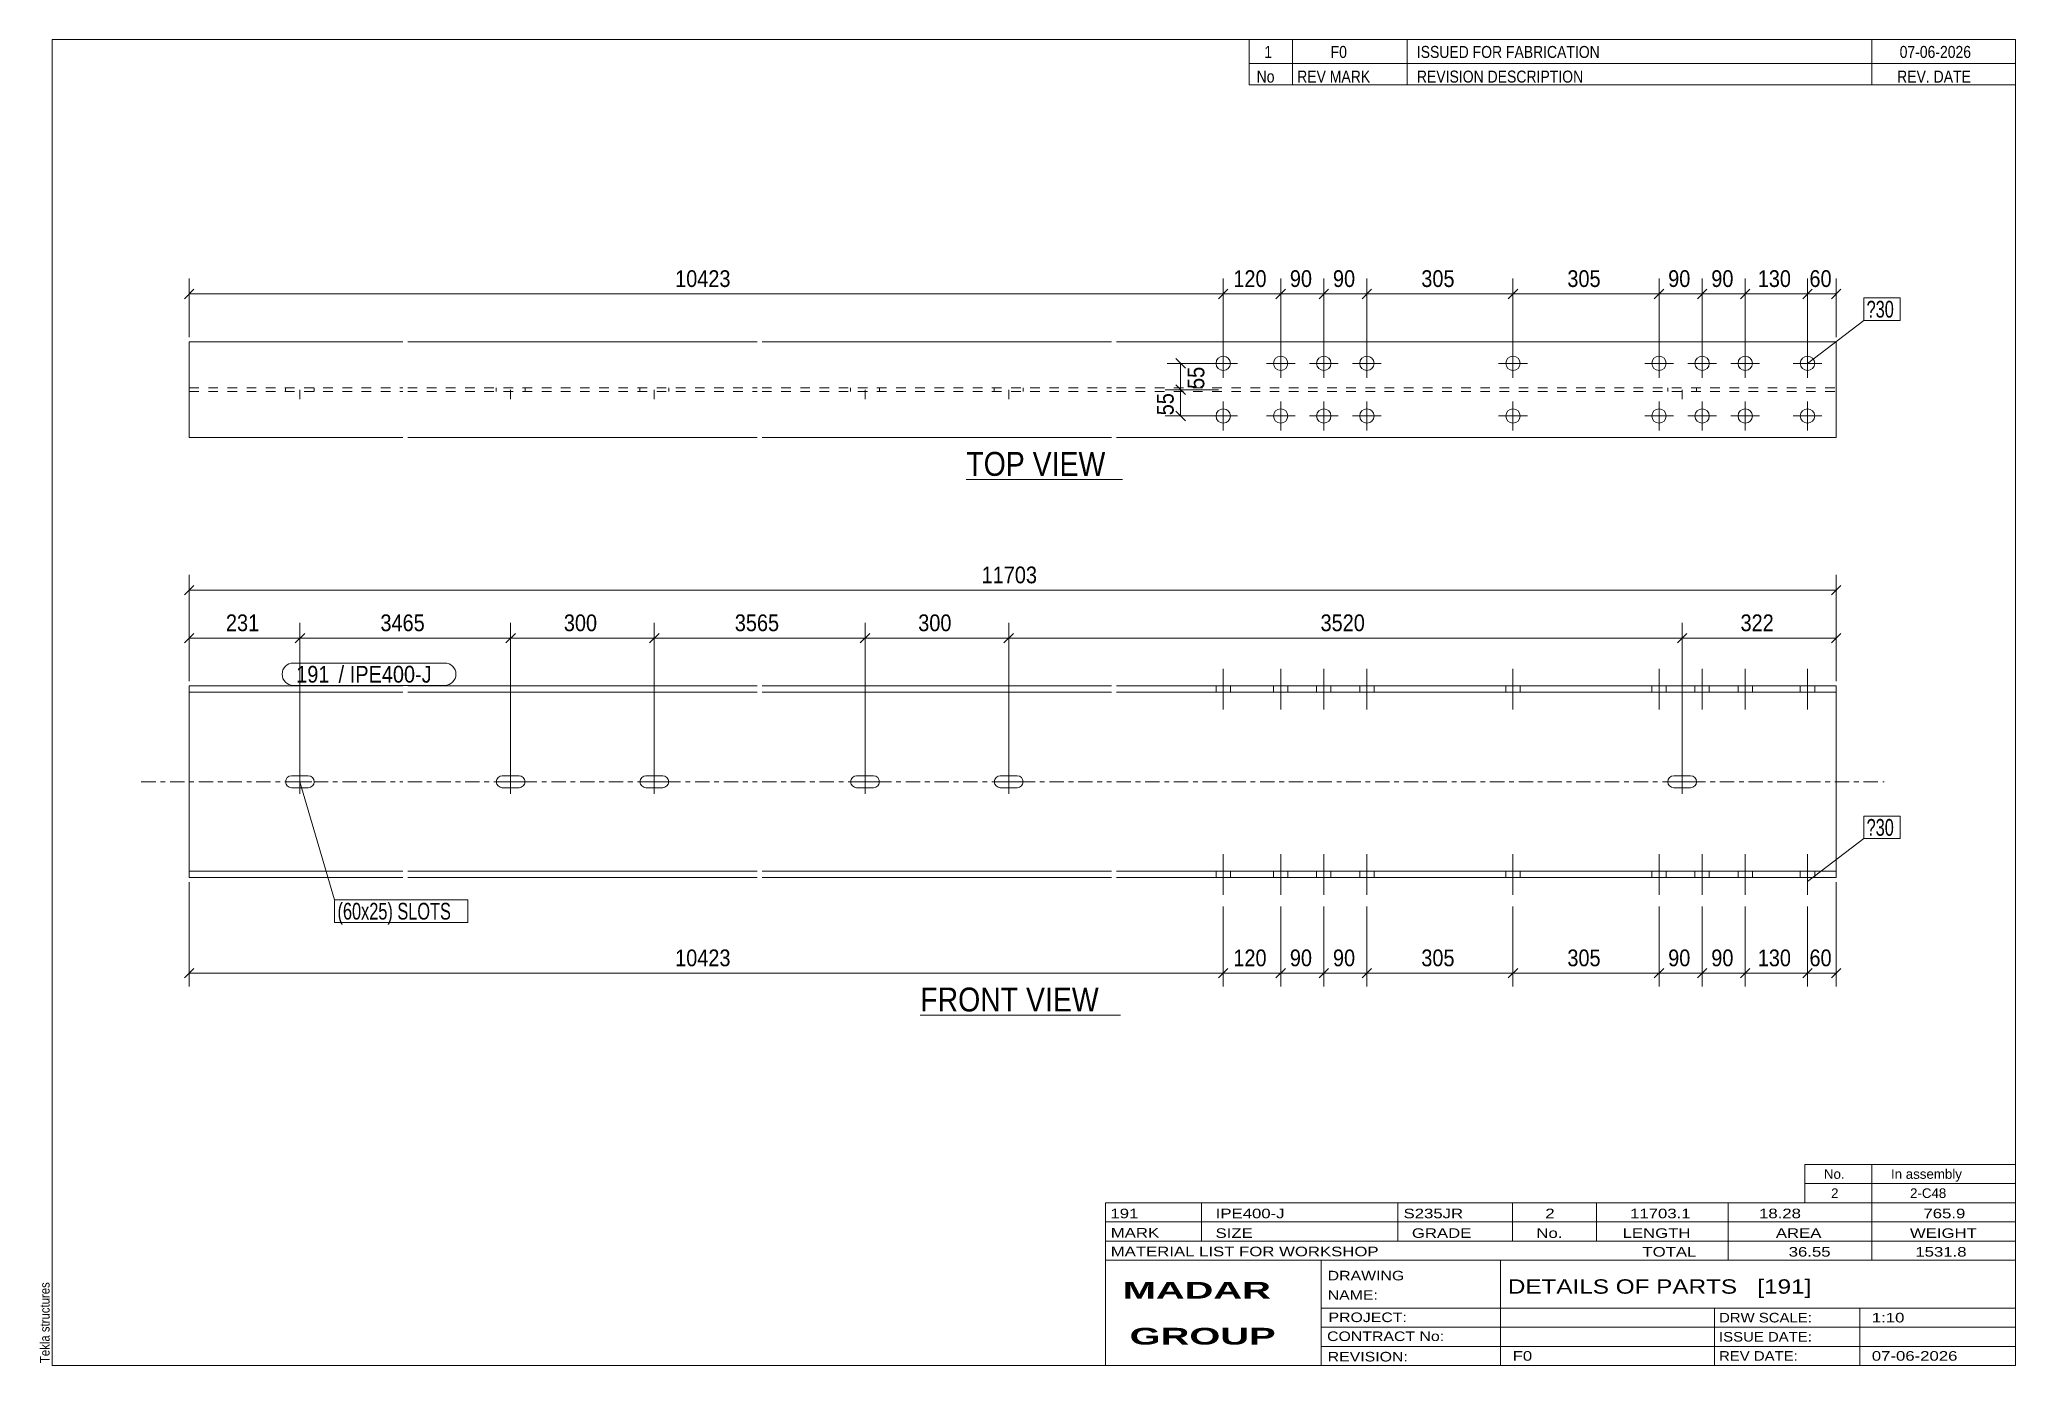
# Model space of a CAD drawing. Header units: millimetres. Extents: x 2 to 415, y 5 to 282.
import ezdxf

# ---------------------------------------------------------------- set-up
doc = ezdxf.new("R2010")
doc.units = ezdxf.units.MM
for name, pattern in [('XKITLINE00', [0]), ('XKITLINE02', [4, 2, -2]), ('XKITLINE03', [6, 3, -1, 1, -1])]:
    doc.linetypes.add(name, pattern=pattern)
for name, color, linetype, lineweight in [('Bolt', 3, 'Continuous', 0), ('BoltMark', 7, 'Continuous', 0), ('Dimensions', 7, 'Continuous', 0), ('DrawingSheet', 5, 'Continuous', 0), ('OtherObjectType', 7, 'Continuous', 0), ('Part', 2, 'Continuous', 0), ('PartMark', 7, 'Continuous', 0)]:
    doc.layers.add(name, color=color, linetype=linetype, lineweight=lineweight)
doc.styles.add('ARIAL', font='ARIAL.TTF')
doc.styles.add('ARIAL_BOLD', font='ARIALBD.TTF')
doc.styles.add('ARIAL_NARROW', font='ARIALN.TTF')

# ---------------------------------------------------------------- blocks, each defined once
blk = doc.blocks.new('*A1')
at = {"layer": 'Bolt', "color": 3, "linetype": 'XKITLINE00', "lineweight": 0}
for p, q in [((54.14, 127.83), (54.55, 128.1)), ((54.55, 128.1), (55.02, 128.2)), ((55.02, 128.2), (58.52, 128.2)), ((56.77, 129.45), (56.77, 124.45)), ((58.52, 128.2), (59, 128.1)), ((59, 128.1), (59.41, 127.83)), ((98.14, 127.83), (98.55, 128.1)), ((98.55, 128.1), (99.02, 128.2)), ((99.02, 128.2), (102.52, 128.2)), ((100.77, 129.45), (100.77, 124.45)), ((102.52, 128.2), (103, 128.1)), ((103, 128.1), (103.41, 127.83)), ((128.14, 127.83), (128.55, 128.1)), ((128.55, 128.1), (129.02, 128.2)), ((129.02, 128.2), (132.52, 128.2)), ((130.77, 129.45), (130.77, 124.45)), ((132.52, 128.2), (133, 128.1)), ((133, 128.1), (133.41, 127.83)), ((172.14, 127.83), (172.55, 128.1)), ((172.55, 128.1), (173.02, 128.2)), ((173.02, 128.2), (176.52, 128.2)), ((174.77, 129.45), (174.77, 124.45)), ((176.52, 128.2), (177, 128.1)), ((177, 128.1), (177.41, 127.83)), ((202.14, 127.83), (202.55, 128.1)), ((202.55, 128.1), (203.02, 128.2)), ((203.02, 128.2), (206.52, 128.2)), ((204.77, 129.45), (204.77, 124.45)), ((206.52, 128.2), (207, 128.1)), ((207, 128.1), (207.41, 127.83)), ((342.76, 127.83), (343.16, 128.1)), ((343.16, 128.1), (343.64, 128.2)), ((343.64, 128.2), (347.14, 128.2)), ((345.39, 129.45), (345.39, 124.45)), ((347.14, 128.2), (347.62, 128.1)), ((347.62, 128.1), (348.03, 127.83)), ((53.77, 126.95), (53.87, 127.43)), ((53.87, 126.47), (53.77, 126.95)), ((53.77, 126.95), (53.77, 126.95)), ((53.87, 127.43), (54.14, 127.83)), ((54.14, 126.07), (53.87, 126.47)), ((54.55, 125.8), (54.14, 126.07)), ((59.27, 126.95), (54.27, 126.95)), ((55.02, 125.7), (54.55, 125.8)), ((58.52, 125.7), (55.02, 125.7)), ((59, 125.8), (58.52, 125.7)), ((59.41, 126.07), (59, 125.8)), ((59.41, 127.83), (59.68, 127.43)), ((59.68, 126.47), (59.41, 126.07)), ((59.68, 127.43), (59.77, 126.95)), ((59.77, 126.95), (59.68, 126.47)), ((59.77, 126.95), (59.77, 126.95)), ((97.77, 126.95), (97.87, 127.43)), ((97.87, 126.47), (97.77, 126.95)), ((97.77, 126.95), (97.77, 126.95)), ((97.87, 127.43), (98.14, 127.83)), ((98.14, 126.07), (97.87, 126.47)), ((98.55, 125.8), (98.14, 126.07)), ((103.27, 126.95), (98.27, 126.95)), ((99.02, 125.7), (98.55, 125.8)), ((102.52, 125.7), (99.02, 125.7)), ((103, 125.8), (102.52, 125.7)), ((103.41, 126.07), (103, 125.8)), ((103.41, 127.83), (103.68, 127.43)), ((103.68, 126.47), (103.41, 126.07)), ((103.68, 127.43), (103.77, 126.95)), ((103.77, 126.95), (103.68, 126.47)), ((103.77, 126.95), (103.77, 126.95)), ((127.77, 126.95), (127.87, 127.43)), ((127.87, 126.47), (127.77, 126.95)), ((127.77, 126.95), (127.77, 126.95)), ((127.87, 127.43), (128.14, 127.83)), ((128.14, 126.07), (127.87, 126.47)), ((128.55, 125.8), (128.14, 126.07)), ((133.27, 126.95), (128.27, 126.95)), ((129.02, 125.7), (128.55, 125.8)), ((132.52, 125.7), (129.02, 125.7)), ((133, 125.8), (132.52, 125.7)), ((133.41, 126.07), (133, 125.8)), ((133.41, 127.83), (133.68, 127.43)), ((133.68, 126.47), (133.41, 126.07)), ((133.68, 127.43), (133.77, 126.95)), ((133.77, 126.95), (133.68, 126.47)), ((133.77, 126.95), (133.77, 126.95)), ((171.77, 126.95), (171.87, 127.43)), ((171.87, 126.47), (171.77, 126.95)), ((171.77, 126.95), (171.77, 126.95)), ((171.87, 127.43), (172.14, 127.83)), ((172.14, 126.07), (171.87, 126.47)), ((172.55, 125.8), (172.14, 126.07)), ((177.27, 126.95), (172.27, 126.95)), ((173.02, 125.7), (172.55, 125.8)), ((176.52, 125.7), (173.02, 125.7)), ((177, 125.8), (176.52, 125.7)), ((177.41, 126.07), (177, 125.8)), ((177.41, 127.83), (177.68, 127.43)), ((177.68, 126.47), (177.41, 126.07)), ((177.68, 127.43), (177.77, 126.95)), ((177.77, 126.95), (177.68, 126.47)), ((177.77, 126.95), (177.77, 126.95)), ((201.77, 126.95), (201.87, 127.43)), ((201.87, 126.47), (201.77, 126.95)), ((201.77, 126.95), (201.77, 126.95)), ((201.87, 127.43), (202.14, 127.83)), ((202.14, 126.07), (201.87, 126.47)), ((202.55, 125.8), (202.14, 126.07)), ((207.27, 126.95), (202.27, 126.95)), ((203.02, 125.7), (202.55, 125.8)), ((206.52, 125.7), (203.02, 125.7)), ((207, 125.8), (206.52, 125.7)), ((207.41, 126.07), (207, 125.8)), ((207.41, 127.83), (207.68, 127.43)), ((207.68, 126.47), (207.41, 126.07)), ((207.68, 127.43), (207.77, 126.95)), ((207.77, 126.95), (207.68, 126.47)), ((207.77, 126.95), (207.77, 126.95)), ((342.39, 126.95), (342.49, 127.43)), ((342.49, 126.47), (342.39, 126.95)), ((342.39, 126.95), (342.39, 126.95)), ((342.49, 127.43), (342.76, 127.83)), ((342.76, 126.07), (342.49, 126.47)), ((343.16, 125.8), (342.76, 126.07)), ((347.89, 126.95), (342.89, 126.95)), ((343.64, 125.7), (343.16, 125.8)), ((347.14, 125.7), (343.64, 125.7)), ((347.62, 125.8), (347.14, 125.7)), ((348.03, 126.07), (347.62, 125.8)), ((348.03, 127.83), (348.3, 127.43)), ((348.3, 126.47), (348.03, 126.07)), ((348.3, 127.43), (348.39, 126.95)), ((348.39, 126.95), (348.3, 126.47)), ((348.39, 126.95), (348.39, 126.95))]:
    blk.add_line(p, q, dxfattribs=at)
blk = doc.blocks.new('*A2')
at = {"layer": 'Bolt', "color": 3, "linetype": 'XKITLINE00', "lineweight": 0}
for p, q in [((249.57, 111.85), (249.57, 103.35)), ((249.57, 111.85), (249.57, 103.35)), ((261.57, 111.85), (261.57, 103.35)), ((261.57, 111.85), (261.57, 103.35)), ((270.57, 111.85), (270.57, 103.35)), ((270.57, 111.85), (270.57, 103.35)), ((279.57, 111.85), (279.57, 103.35)), ((279.57, 111.85), (279.57, 103.35)), ((310.07, 111.85), (310.07, 103.35)), ((310.07, 111.85), (310.07, 103.35)), ((340.57, 111.85), (340.57, 103.35)), ((340.57, 111.85), (340.57, 103.35)), ((349.57, 111.85), (349.57, 103.35)), ((349.57, 111.85), (349.57, 103.35)), ((358.57, 111.85), (358.57, 103.35)), ((358.57, 111.85), (358.57, 103.35)), ((371.57, 111.85), (371.57, 103.35)), ((371.57, 111.85), (371.57, 103.35)), ((248.07, 108.25), (248.07, 106.95)), ((248.07, 108.25), (248.07, 106.95)), ((251.07, 108.25), (251.07, 106.95)), ((251.07, 108.25), (251.07, 106.95)), ((260.07, 108.25), (260.07, 106.95)), ((260.07, 108.25), (260.07, 106.95)), ((263.07, 108.25), (263.07, 106.95)), ((263.07, 108.25), (263.07, 106.95)), ((269.07, 108.25), (269.07, 106.95)), ((269.07, 108.25), (269.07, 106.95)), ((272.07, 108.25), (272.07, 106.95)), ((272.07, 108.25), (272.07, 106.95)), ((278.07, 108.25), (278.07, 106.95)), ((278.07, 108.25), (278.07, 106.95)), ((281.07, 108.25), (281.07, 106.95)), ((281.07, 108.25), (281.07, 106.95)), ((308.57, 108.25), (308.57, 106.95)), ((308.57, 108.25), (308.57, 106.95)), ((311.57, 108.25), (311.57, 106.95)), ((311.57, 108.25), (311.57, 106.95)), ((339.07, 108.25), (339.07, 106.95)), ((339.07, 108.25), (339.07, 106.95)), ((342.07, 108.25), (342.07, 106.95)), ((342.07, 108.25), (342.07, 106.95)), ((348.07, 108.25), (348.07, 106.95)), ((348.07, 108.25), (348.07, 106.95)), ((351.07, 108.25), (351.07, 106.95)), ((351.07, 108.25), (351.07, 106.95)), ((357.07, 108.25), (357.07, 106.95)), ((357.07, 108.25), (357.07, 106.95)), ((360.07, 108.25), (360.07, 106.95)), ((360.07, 108.25), (360.07, 106.95)), ((370.07, 108.25), (370.07, 106.95)), ((370.07, 108.25), (370.07, 106.95)), ((373.07, 108.25), (373.07, 106.95)), ((373.07, 108.25), (373.07, 106.95))]:
    blk.add_line(p, q, dxfattribs=at)
blk = doc.blocks.new('*A3')
at = {"layer": 'Bolt', "color": 3, "linetype": 'XKITLINE00', "lineweight": 0}
for p, q in [((249.57, 142.05), (249.57, 150.55)), ((249.57, 142.05), (249.57, 150.55)), ((261.57, 142.05), (261.57, 150.55)), ((261.57, 142.05), (261.57, 150.55)), ((270.57, 142.05), (270.57, 150.55)), ((270.57, 142.05), (270.57, 150.55)), ((279.57, 142.05), (279.57, 150.55)), ((279.57, 142.05), (279.57, 150.55)), ((310.07, 142.05), (310.07, 150.55)), ((310.07, 142.05), (310.07, 150.55)), ((340.57, 142.05), (340.57, 150.55)), ((340.57, 142.05), (340.57, 150.55)), ((349.57, 142.05), (349.57, 150.55)), ((349.57, 142.05), (349.57, 150.55)), ((358.57, 142.05), (358.57, 150.55)), ((358.57, 142.05), (358.57, 150.55)), ((371.57, 142.05), (371.57, 150.55)), ((371.57, 142.05), (371.57, 150.55)), ((248.07, 146.95), (248.07, 145.65)), ((248.07, 146.95), (248.07, 145.65)), ((251.07, 146.95), (251.07, 145.65)), ((251.07, 146.95), (251.07, 145.65)), ((260.07, 146.95), (260.07, 145.65)), ((260.07, 146.95), (260.07, 145.65)), ((263.07, 146.95), (263.07, 145.65)), ((263.07, 146.95), (263.07, 145.65)), ((269.07, 146.95), (269.07, 145.65)), ((269.07, 146.95), (269.07, 145.65)), ((272.07, 146.95), (272.07, 145.65)), ((272.07, 146.95), (272.07, 145.65)), ((278.07, 146.95), (278.07, 145.65)), ((278.07, 146.95), (278.07, 145.65)), ((281.07, 146.95), (281.07, 145.65)), ((281.07, 146.95), (281.07, 145.65)), ((308.57, 146.95), (308.57, 145.65)), ((308.57, 146.95), (308.57, 145.65)), ((311.57, 146.95), (311.57, 145.65)), ((311.57, 146.95), (311.57, 145.65)), ((339.07, 146.95), (339.07, 145.65)), ((339.07, 146.95), (339.07, 145.65)), ((342.07, 146.95), (342.07, 145.65)), ((342.07, 146.95), (342.07, 145.65)), ((348.07, 146.95), (348.07, 145.65)), ((348.07, 146.95), (348.07, 145.65)), ((351.07, 146.95), (351.07, 145.65)), ((351.07, 146.95), (351.07, 145.65)), ((357.07, 146.95), (357.07, 145.65)), ((357.07, 146.95), (357.07, 145.65)), ((360.07, 146.95), (360.07, 145.65)), ((360.07, 146.95), (360.07, 145.65)), ((370.07, 146.95), (370.07, 145.65)), ((370.07, 146.95), (370.07, 145.65)), ((373.07, 146.95), (373.07, 145.65)), ((373.07, 146.95), (373.07, 145.65))]:
    blk.add_line(p, q, dxfattribs=at)
blk = doc.blocks.new('*A4')
at = {"layer": 'Part', "color": 2, "linetype": 'XKITLINE00', "lineweight": 0}
for p, q in [((33.65, 106.95), (33.65, 146.95)), ((33.65, 146.95), (78.27, 146.95)), ((78.27, 145.65), (33.65, 145.65)), ((79.27, 146.95), (152.27, 146.95)), ((152.27, 145.65), (79.27, 145.65)), ((153.27, 146.95), (226.27, 146.95)), ((226.27, 145.65), (153.27, 145.65)), ((227.27, 146.95), (377.57, 146.95)), ((377.57, 145.65), (227.27, 145.65)), ((377.57, 146.95), (377.57, 106.95)), ((78.27, 108.25), (33.65, 108.25)), ((152.27, 108.25), (79.27, 108.25)), ((226.27, 108.25), (153.27, 108.25)), ((377.57, 108.25), (227.27, 108.25)), ((33.65, 106.95), (78.27, 106.95)), ((79.27, 106.95), (152.27, 106.95)), ((153.27, 106.95), (226.27, 106.95)), ((227.27, 106.95), (377.57, 106.95))]:
    blk.add_line(p, q, dxfattribs=at)
at = {"layer": 'Part', "color": 7, "linetype": 'XKITLINE03', "lineweight": 0}
for p, q in [((23.65, 126.95), (78.27, 126.95)), ((79.27, 126.95), (152.27, 126.95)), ((153.27, 126.95), (226.27, 126.95)), ((227.27, 126.95), (387.57, 126.95))]:
    blk.add_line(p, q, dxfattribs=at)
blk = doc.blocks.new('*A5')
at = {"layer": 'Bolt', "color": 3, "linetype": 'XKITLINE02', "lineweight": 0}
for p, q in [((56.77, 206.85), (56.77, 210.85)), ((100.77, 206.85), (100.77, 210.85)), ((130.77, 206.85), (130.77, 210.85)), ((174.77, 206.85), (174.77, 210.85)), ((204.77, 206.85), (204.77, 210.85)), ((345.39, 206.85), (345.39, 210.85)), ((53.77, 209.25), (53.77, 208.45)), ((59.77, 209.25), (59.77, 208.45)), ((97.77, 209.25), (97.77, 208.45)), ((103.77, 209.25), (103.77, 208.45)), ((127.77, 209.25), (127.77, 208.45)), ((133.77, 209.25), (133.77, 208.45)), ((171.77, 209.25), (171.77, 208.45)), ((177.77, 209.25), (177.77, 208.45)), ((201.77, 209.25), (201.77, 208.45)), ((207.77, 209.25), (207.77, 208.45)), ((342.39, 209.25), (342.39, 208.45)), ((348.39, 209.25), (348.39, 208.45))]:
    blk.add_line(p, q, dxfattribs=at)
blk = doc.blocks.new('*A6')
at = {"layer": 'Bolt', "color": 3, "linetype": 'XKITLINE00', "lineweight": 0}
for p, q in [((249.57, 217.35), (249.57, 215.35)), ((261.57, 217.35), (261.57, 215.35)), ((270.57, 217.35), (270.57, 215.35)), ((279.57, 217.35), (279.57, 215.35)), ((310.07, 217.35), (310.07, 215.35)), ((340.57, 217.35), (340.57, 215.35)), ((349.57, 217.35), (349.57, 215.35)), ((358.57, 217.35), (358.57, 215.35)), ((371.57, 217.35), (371.57, 215.35)), ((246.57, 214.35), (248.57, 214.35)), ((249.57, 211.35), (249.57, 213.35)), ((252.57, 214.35), (250.58, 214.35)), ((258.57, 214.35), (260.57, 214.35)), ((261.57, 211.35), (261.57, 213.35)), ((264.57, 214.35), (262.58, 214.35)), ((267.57, 214.35), (269.57, 214.35)), ((270.57, 211.35), (270.57, 213.35)), ((273.57, 214.35), (271.58, 214.35)), ((276.57, 214.35), (278.57, 214.35)), ((279.57, 211.35), (279.57, 213.35)), ((282.57, 214.35), (280.58, 214.35)), ((307.07, 214.35), (309.07, 214.35)), ((310.07, 211.35), (310.07, 213.35)), ((313.07, 214.35), (311.08, 214.35)), ((337.57, 214.35), (339.57, 214.35)), ((340.57, 211.35), (340.57, 213.35)), ((343.57, 214.35), (341.58, 214.35)), ((346.57, 214.35), (348.57, 214.35)), ((349.57, 211.35), (349.57, 213.35)), ((352.57, 214.35), (350.58, 214.35)), ((355.57, 214.35), (357.57, 214.35)), ((358.57, 211.35), (358.57, 213.35)), ((361.57, 214.35), (359.58, 214.35)), ((368.57, 214.35), (370.57, 214.35)), ((371.57, 211.35), (371.57, 213.35)), ((374.57, 214.35), (372.58, 214.35)), ((249.57, 206.35), (249.57, 204.35)), ((261.57, 206.35), (261.57, 204.35)), ((270.57, 206.35), (270.57, 204.35)), ((279.57, 206.35), (279.57, 204.35)), ((310.07, 206.35), (310.07, 204.35)), ((340.57, 206.35), (340.57, 204.35)), ((349.57, 206.35), (349.57, 204.35)), ((358.57, 206.35), (358.57, 204.35)), ((371.57, 206.35), (371.57, 204.35)), ((246.57, 203.35), (248.57, 203.35)), ((249.57, 200.35), (249.57, 202.35)), ((252.57, 203.35), (250.58, 203.35)), ((258.57, 203.35), (260.57, 203.35)), ((261.57, 200.35), (261.57, 202.35)), ((264.57, 203.35), (262.58, 203.35)), ((267.57, 203.35), (269.57, 203.35)), ((270.57, 200.35), (270.57, 202.35)), ((273.57, 203.35), (271.58, 203.35)), ((276.57, 203.35), (278.57, 203.35)), ((279.57, 200.35), (279.57, 202.35)), ((282.57, 203.35), (280.58, 203.35)), ((307.07, 203.35), (309.07, 203.35)), ((310.07, 200.35), (310.07, 202.35)), ((313.07, 203.35), (311.08, 203.35)), ((337.57, 203.35), (339.57, 203.35)), ((340.57, 200.35), (340.57, 202.35)), ((343.57, 203.35), (341.58, 203.35)), ((346.57, 203.35), (348.57, 203.35)), ((349.57, 200.35), (349.57, 202.35)), ((352.57, 203.35), (350.58, 203.35)), ((355.57, 203.35), (357.57, 203.35)), ((358.57, 200.35), (358.57, 202.35)), ((361.57, 203.35), (359.58, 203.35)), ((368.57, 203.35), (370.57, 203.35)), ((371.57, 200.35), (371.57, 202.35)), ((374.57, 203.35), (372.58, 203.35))]:
    blk.add_line(p, q, dxfattribs=at)
blk = doc.blocks.new('*A7')
at = {"layer": 'Bolt', "color": 3, "linetype": 'XKITLINE00', "lineweight": 0}
for p, q in [((249.57, 217.35), (249.57, 211.35)), ((261.57, 217.35), (261.57, 211.35)), ((270.57, 217.35), (270.57, 211.35)), ((279.57, 217.35), (279.57, 211.35)), ((310.07, 217.35), (310.07, 211.35)), ((340.57, 217.35), (340.57, 211.35)), ((349.57, 217.35), (349.57, 211.35)), ((358.57, 217.35), (358.57, 211.35)), ((371.57, 217.35), (371.57, 211.35)), ((246.57, 214.35), (252.57, 214.35)), ((258.57, 214.35), (264.57, 214.35)), ((267.57, 214.35), (273.57, 214.35)), ((276.57, 214.35), (282.57, 214.35)), ((307.07, 214.35), (313.07, 214.35)), ((337.57, 214.35), (343.57, 214.35)), ((346.57, 214.35), (352.57, 214.35)), ((355.57, 214.35), (361.57, 214.35)), ((368.57, 214.35), (374.57, 214.35)), ((249.57, 206.35), (249.57, 200.35)), ((261.57, 206.35), (261.57, 200.35)), ((270.57, 206.35), (270.57, 200.35)), ((279.57, 206.35), (279.57, 200.35)), ((310.07, 206.35), (310.07, 200.35)), ((340.57, 206.35), (340.57, 200.35)), ((349.57, 206.35), (349.57, 200.35)), ((358.57, 206.35), (358.57, 200.35)), ((371.57, 206.35), (371.57, 200.35)), ((246.57, 203.35), (252.57, 203.35)), ((258.57, 203.35), (264.57, 203.35)), ((267.57, 203.35), (273.57, 203.35)), ((276.57, 203.35), (282.57, 203.35)), ((307.07, 203.35), (313.07, 203.35)), ((337.57, 203.35), (343.57, 203.35)), ((346.57, 203.35), (352.57, 203.35)), ((355.57, 203.35), (361.57, 203.35)), ((368.57, 203.35), (374.57, 203.35))]:
    blk.add_line(p, q, dxfattribs=at)
for centre in [(249.57, 214.35), (261.57, 214.35), (270.57, 214.35), (279.57, 214.35), (310.07, 214.35), (340.57, 214.35), (349.57, 214.35), (358.57, 214.35), (371.57, 214.35), (249.57, 203.35), (261.57, 203.35), (270.57, 203.35), (279.57, 203.35), (310.07, 203.35), (340.57, 203.35), (349.57, 203.35), (358.57, 203.35), (371.57, 203.35)]:
    blk.add_circle(centre, 1.5, dxfattribs=at)
blk = doc.blocks.new('*A8')
at = {"layer": 'Part', "color": 2, "linetype": 'XKITLINE00', "lineweight": 0}
for p, q in [((33.65, 218.85), (33.65, 198.85)), ((33.65, 218.85), (78.27, 218.85)), ((79.27, 218.85), (152.27, 218.85)), ((153.27, 218.85), (226.27, 218.85)), ((227.27, 218.85), (377.57, 218.85)), ((377.57, 198.85), (377.57, 218.85)), ((33.65, 198.85), (78.27, 198.85)), ((79.27, 198.85), (152.27, 198.85)), ((153.27, 198.85), (226.27, 198.85)), ((227.27, 198.85), (377.57, 198.85))]:
    blk.add_line(p, q, dxfattribs=at)
at = {"layer": 'Part', "color": 7, "linetype": 'XKITLINE02', "lineweight": 0}
for p, q in [((33.65, 209.25), (78.27, 209.25)), ((33.65, 208.45), (78.27, 208.45)), ((79.27, 209.25), (152.27, 209.25)), ((79.27, 208.45), (152.27, 208.45)), ((153.27, 209.25), (226.27, 209.25)), ((153.27, 208.45), (226.27, 208.45)), ((227.27, 209.25), (377.57, 209.25)), ((227.27, 208.45), (377.57, 208.45))]:
    blk.add_line(p, q, dxfattribs=at)
blk = doc.blocks.new('*A9')
at = {"layer": 'DrawingSheet', "color": 5, "linetype": 'XKITLINE00', "lineweight": 0}
for p, q in [((415, 282), (5, 282)), ((5, 282), (5, 5)), ((415, 5), (415, 282)), ((5, 5), (415, 5))]:
    blk.add_line(p, q, dxfattribs=at)
at = {"layer": 'DrawingSheet', "color": 5, "style": 'ARIAL', "width": 0.85}
blk.add_text('Tekla structures', height=2, rotation=90, dxfattribs=at).set_placement((4.5, 5.5))
blk = doc.blocks.new('*A10')
at = {"layer": 'OtherObjectType', "color": 7, "linetype": 'XKITLINE00', "lineweight": 0}
for p, q in [((371, 47), (415, 47)), ((371, 43), (371, 47)), ((385, 43), (385, 47)), ((415, 43), (415, 47)), ((371, 43), (415, 43)), ((371, 39), (371, 43)), ((385, 39), (385, 43)), ((415, 39), (415, 43)), ((371, 39), (415, 39))]:
    blk.add_line(p, q, dxfattribs=at)
at = {"layer": 'OtherObjectType', "color": 7, "style": 'ARIAL_NARROW', "width": 1.211571}
for s, p in [('No.', (375, 44)), ('In assembly', (389, 44)), ('2', (376.5, 40)), ('2-C48', (392.99, 40))]:
    blk.add_text(s, height=2, dxfattribs=at).set_placement(p)
blk = doc.blocks.new('*A11')
at = {"layer": 'OtherObjectType', "color": 7, "linetype": 'XKITLINE00', "lineweight": 0}
for p, q in [((255, 282), (415, 282)), ((415, 282), (255, 282)), ((255, 282), (255, 277)), ((264, 282), (264, 277)), ((288, 282), (288, 277)), ((385, 282), (385, 277)), ((415, 282), (415, 277)), ((255, 277), (415, 277)), ((255, 277), (255, 272.5)), ((255, 277), (415, 277)), ((264, 277), (264, 272.5)), ((288, 277), (288, 272.5)), ((385, 277), (385, 272.5)), ((415, 277), (415, 272.5)), ((415, 272.5), (255, 272.5))]:
    blk.add_line(p, q, dxfattribs=at)
at = {"layer": 'OtherObjectType', "color": 7, "style": 'ARIAL_NARROW'}
for s, width, p in [('1', 1.017001, (258.16, 278.15)), ('F0', 1.017001, (272, 278.15)), ('ISSUED FOR FABRICATION', 1.017001, (290, 278.15)), ('07-06-2026', 1.017001, (390.82, 278.15)), ('No', 1.02, (256.54, 273)), ('REV MARK', 1.02, (265, 273)), ('REVISION DESCRIPTION', 1.02, (290, 273)), ('REV. DATE', 1.02, (390.28, 273))]:
    blk.add_text(s, height=2.5, dxfattribs=dict(at, width=width)).set_placement(p)
blk = doc.blocks.new('*A12')
at = {"layer": 'OtherObjectType', "color": 7, "linetype": 'XKITLINE00', "lineweight": 0}
for p, q in [((225, 39), (415, 39)), ((225, 39), (225, 35)), ((225, 39), (415, 39)), ((245, 35), (245, 39)), ((286, 35), (286, 39)), ((310, 35), (310, 39)), ((327.5, 35), (327.5, 39)), ((355, 35), (355, 39)), ((385, 35), (385, 39)), ((415, 35), (415, 39)), ((225, 35), (415, 35)), ((225, 35), (225, 5)), ((225, 35), (415, 35)), ((245, 31), (245, 35)), ((286, 31), (286, 35)), ((310, 31), (310, 35)), ((327.5, 31), (327.5, 35)), ((355, 31), (355, 35)), ((385, 31), (385, 35)), ((415, 31), (415, 35)), ((225, 31), (415, 31)), ((355, 27), (355, 31)), ((385, 27), (385, 31)), ((415, 27), (415, 31)), ((225, 27), (415, 27)), ((270, 21), (270, 27)), ((307.5, 17), (307.5, 27)), ((415, 21), (415, 27)), ((270, 21), (270, 5)), ((415, 17), (415, 21)), ((270, 17), (415, 17)), ((307.5, 5), (307.5, 17)), ((352.16, 13), (352.16, 17)), ((382.5, 5), (382.5, 17)), ((415, 13), (415, 17)), ((270, 13), (415, 13)), ((352.16, 5), (352.16, 13)), ((415, 9), (415, 13)), ((270, 9), (415, 9)), ((415, 5), (415, 9)), ((225, 5), (415, 5)), ((262.5, 5), (415, 5))]:
    blk.add_line(p, q, dxfattribs=at)
at = {"layer": 'OtherObjectType', "color": 7, "style": 'ARIAL_NARROW'}
for s, height, width, p in [('191', 2, 1.525501, (226.01, 35.76)), ('IPE400-J', 2, 1.525501, (248, 35.76)), ('S235JR', 2, 1.525501, (287.22, 35.76)), ('2', 2, 1.525501, (316.82, 35.76)), ('11703.1', 2, 1.525501, (334.52, 35.76)), ('18.28', 2, 1.525501, (361.45, 35.76)), ('765.9', 2, 1.525501, (395.78, 35.76)), ('MARK', 2, 1.525501, (226.08, 31.73)), ('SIZE', 2, 1.525501, (247.96, 31.66)), ('GRADE', 2, 1.525501, (288.96, 31.66)), ('No.', 2, 1.525501, (314.96, 31.66)), ('LENGTH', 2, 1.525501, (332.96, 31.66)), ('AREA', 2, 1.525501, (364.96, 31.66)), ('WEIGHT', 2, 1.525501, (392.96, 31.66)), ('MATERIAL LIST FOR WORKSHOP', 2, 1.525501, (226.08, 27.82)), ('TOTAL', 2, 1.525501, (337.1, 27.75)), ('36.55', 2, 1.525501, (367.64, 27.75)), ('1531.8', 2, 1.525501, (394.09, 27.75)), ('DRAWING', 2, 1.445, (271.38, 22.78)), ('NAME:', 2, 1.445, (271.38, 18.72)), ('DETAILS OF PARTS   [191]', 3, 1.474651, (309, 20)), ('PROJECT:', 2, 1.445, (271.55, 14.07)), ('DRW SCALE:', 2, 1.36, (353.1, 14)), ('1:10', 2, 1.525501, (385, 14)), ('CONTRACT No:', 2, 1.445, (271.25, 10.11)), ('ISSUE DATE:', 2, 1.36, (353.1, 10)), ('REVISION:', 2, 1.445, (271.38, 5.84)), ('F0', 2, 1.525501, (310, 6)), ('REV DATE:', 2, 1.36, (353.1, 6)), ('07-06-2026', 2, 1.525501, (385, 6))]:
    blk.add_text(s, height=height, dxfattribs=dict(at, width=width)).set_placement(p)
at = {"layer": 'OtherObjectType', "color": 1, "style": 'ARIAL_BOLD', "width": 1.7}
for s, p in [('MADAR ', (228.58, 18.97)), ('GROUP', (230.03, 9.37))]:
    blk.add_text(s, height=3.5, dxfattribs=at).set_placement(p)
blk = doc.blocks.new('*A13')
at = {"layer": 'Dimensions', "color": 7, "linetype": 'XKITLINE00', "lineweight": 0}
for p, q in [((33.65, 147.95), (33.65, 170.15)), ((377.57, 147.95), (377.57, 170.15)), ((34.64, 167.94), (32.66, 165.96)), ((33.65, 166.95), (377.57, 166.95)), ((378.56, 167.94), (376.58, 165.96))]:
    blk.add_line(p, q, dxfattribs=at)
at = {"layer": 'Dimensions', "color": 3}
for p in [(33.65, 166.95), (377.57, 166.95)]:
    blk.add_point(p, dxfattribs=at)
at = {"layer": 'Dimensions', "color": 3, "style": 'ARIAL', "width": 0.85}
blk.add_text('11703', height=3.5, dxfattribs=at).set_placement((199.12, 168.4))
blk = doc.blocks.new('*A14')
at = {"layer": 'Dimensions', "color": 7, "linetype": 'XKITLINE00', "lineweight": 0}
for p, q in [((34.64, 157.94), (32.66, 155.96)), ((33.65, 147.95), (33.65, 160.15)), ((33.65, 156.95), (56.77, 156.95)), ((57.76, 157.94), (55.78, 155.96)), ((56.77, 127.95), (56.77, 160.15))]:
    blk.add_line(p, q, dxfattribs=at)
at = {"layer": 'Dimensions', "color": 3}
for p in [(33.65, 156.95), (56.77, 156.95)]:
    blk.add_point(p, dxfattribs=at)
at = {"layer": 'Dimensions', "color": 3, "style": 'ARIAL', "width": 0.85}
blk.add_text('231', height=3.5, dxfattribs=at).set_placement((41.32, 158.4))
blk = doc.blocks.new('*A15')
at = {"layer": 'Dimensions', "color": 7, "linetype": 'XKITLINE00', "lineweight": 0}
for p, q in [((57.76, 157.94), (55.78, 155.96)), ((56.77, 127.95), (56.77, 160.15)), ((56.77, 156.95), (100.77, 156.95)), ((101.76, 157.94), (99.78, 155.96)), ((100.77, 127.95), (100.77, 160.15))]:
    blk.add_line(p, q, dxfattribs=at)
at = {"layer": 'Dimensions', "color": 3}
for p in [(56.77, 156.95), (100.77, 156.95)]:
    blk.add_point(p, dxfattribs=at)
at = {"layer": 'Dimensions', "color": 3, "style": 'ARIAL', "width": 0.85}
blk.add_text('3465', height=3.5, dxfattribs=at).set_placement((73.58, 158.4))
blk = doc.blocks.new('*A16')
at = {"layer": 'Dimensions', "color": 7, "linetype": 'XKITLINE00', "lineweight": 0}
for p, q in [((101.76, 157.94), (99.78, 155.96)), ((100.77, 127.95), (100.77, 160.15)), ((100.77, 156.95), (130.77, 156.95)), ((131.76, 157.94), (129.78, 155.96)), ((130.77, 127.95), (130.77, 160.15))]:
    blk.add_line(p, q, dxfattribs=at)
at = {"layer": 'Dimensions', "color": 3}
for p in [(100.77, 156.95), (130.77, 156.95)]:
    blk.add_point(p, dxfattribs=at)
at = {"layer": 'Dimensions', "color": 3, "style": 'ARIAL', "width": 0.85}
blk.add_text('300', height=3.5, dxfattribs=at).set_placement((111.88, 158.4))
blk = doc.blocks.new('*A17')
at = {"layer": 'Dimensions', "color": 7, "linetype": 'XKITLINE00', "lineweight": 0}
for p, q in [((131.76, 157.94), (129.78, 155.96)), ((130.77, 127.95), (130.77, 160.15)), ((130.77, 156.95), (174.77, 156.95)), ((175.76, 157.94), (173.78, 155.96)), ((174.77, 127.95), (174.77, 160.15))]:
    blk.add_line(p, q, dxfattribs=at)
at = {"layer": 'Dimensions', "color": 3}
for p in [(130.77, 156.95), (174.77, 156.95)]:
    blk.add_point(p, dxfattribs=at)
at = {"layer": 'Dimensions', "color": 3, "style": 'ARIAL', "width": 0.85}
blk.add_text('3565', height=3.5, dxfattribs=at).set_placement((147.58, 158.4))
blk = doc.blocks.new('*A18')
at = {"layer": 'Dimensions', "color": 7, "linetype": 'XKITLINE00', "lineweight": 0}
for p, q in [((175.76, 157.94), (173.78, 155.96)), ((174.77, 127.95), (174.77, 160.15)), ((174.77, 156.95), (204.77, 156.95)), ((205.76, 157.94), (203.78, 155.96)), ((204.77, 127.95), (204.77, 160.15))]:
    blk.add_line(p, q, dxfattribs=at)
at = {"layer": 'Dimensions', "color": 3}
for p in [(174.77, 156.95), (204.77, 156.95)]:
    blk.add_point(p, dxfattribs=at)
at = {"layer": 'Dimensions', "color": 3, "style": 'ARIAL', "width": 0.85}
blk.add_text('300', height=3.5, dxfattribs=at).set_placement((185.88, 158.4))
blk = doc.blocks.new('*A19')
at = {"layer": 'Dimensions', "color": 7, "linetype": 'XKITLINE00', "lineweight": 0}
for p, q in [((205.76, 157.94), (203.78, 155.96)), ((204.77, 127.95), (204.77, 160.15)), ((204.77, 156.95), (345.39, 156.95)), ((346.38, 157.94), (344.4, 155.96)), ((345.39, 127.95), (345.39, 160.15))]:
    blk.add_line(p, q, dxfattribs=at)
at = {"layer": 'Dimensions', "color": 3}
for p in [(204.77, 156.95), (345.39, 156.95)]:
    blk.add_point(p, dxfattribs=at)
at = {"layer": 'Dimensions', "color": 3, "style": 'ARIAL', "width": 0.85}
blk.add_text('3520', height=3.5, dxfattribs=at).set_placement((269.89, 158.4))
blk = doc.blocks.new('*A20')
at = {"layer": 'Dimensions', "color": 7, "linetype": 'XKITLINE00', "lineweight": 0}
for p, q in [((346.38, 157.94), (344.4, 155.96)), ((345.39, 127.95), (345.39, 160.15)), ((345.39, 156.95), (377.57, 156.95)), ((378.56, 157.94), (376.58, 155.96)), ((377.57, 147.95), (377.57, 160.15))]:
    blk.add_line(p, q, dxfattribs=at)
at = {"layer": 'Dimensions', "color": 3}
for p in [(345.39, 156.95), (377.57, 156.95)]:
    blk.add_point(p, dxfattribs=at)
at = {"layer": 'Dimensions', "color": 3, "style": 'ARIAL', "width": 0.85}
blk.add_text('322', height=3.5, dxfattribs=at).set_placement((357.59, 158.4))
blk = doc.blocks.new('*A21')
at = {"layer": 'Dimensions', "color": 7, "linetype": 'XKITLINE00', "lineweight": 0}
for p, q in [((33.65, 105.95), (33.65, 84.15)), ((249.57, 100.85), (249.57, 84.15)), ((34.64, 87.94), (32.66, 85.96)), ((33.65, 86.95), (249.57, 86.95)), ((250.56, 87.94), (248.58, 85.96))]:
    blk.add_line(p, q, dxfattribs=at)
at = {"layer": 'Dimensions', "color": 3}
for p in [(33.65, 86.95), (249.57, 86.95)]:
    blk.add_point(p, dxfattribs=at)
at = {"layer": 'Dimensions', "color": 3, "style": 'ARIAL', "width": 0.85}
blk.add_text('10423', height=3.5, dxfattribs=at).set_placement((135.12, 88.4))
blk = doc.blocks.new('*A22')
at = {"layer": 'Dimensions', "color": 7, "linetype": 'XKITLINE00', "lineweight": 0}
for p, q in [((249.57, 100.85), (249.57, 84.15)), ((261.57, 100.85), (261.57, 84.15)), ((250.56, 87.94), (248.58, 85.96)), ((249.57, 86.95), (261.57, 86.95)), ((262.56, 87.94), (260.58, 85.96))]:
    blk.add_line(p, q, dxfattribs=at)
at = {"layer": 'Dimensions', "color": 3}
for p in [(249.57, 86.95), (261.57, 86.95)]:
    blk.add_point(p, dxfattribs=at)
at = {"layer": 'Dimensions', "color": 3, "style": 'ARIAL', "width": 0.85}
blk.add_text('120', height=3.5, dxfattribs=at).set_placement((251.68, 88.4))
blk = doc.blocks.new('*A23')
at = {"layer": 'Dimensions', "color": 7, "linetype": 'XKITLINE00', "lineweight": 0}
for p, q in [((261.57, 100.85), (261.57, 84.15)), ((270.57, 100.85), (270.57, 84.15)), ((262.56, 87.94), (260.58, 85.96)), ((261.57, 86.95), (270.57, 86.95)), ((271.56, 87.94), (269.58, 85.96))]:
    blk.add_line(p, q, dxfattribs=at)
at = {"layer": 'Dimensions', "color": 3}
for p in [(261.57, 86.95), (270.57, 86.95)]:
    blk.add_point(p, dxfattribs=at)
at = {"layer": 'Dimensions', "color": 3, "style": 'ARIAL', "width": 0.85}
blk.add_text('90', height=3.5, dxfattribs=at).set_placement((263.48, 88.4))
blk = doc.blocks.new('*A24')
at = {"layer": 'Dimensions', "color": 7, "linetype": 'XKITLINE00', "lineweight": 0}
for p, q in [((270.57, 100.85), (270.57, 84.15)), ((279.57, 100.85), (279.57, 84.15)), ((271.56, 87.94), (269.58, 85.96)), ((270.57, 86.95), (279.57, 86.95)), ((280.56, 87.94), (278.58, 85.96))]:
    blk.add_line(p, q, dxfattribs=at)
at = {"layer": 'Dimensions', "color": 3}
for p in [(270.57, 86.95), (279.57, 86.95)]:
    blk.add_point(p, dxfattribs=at)
at = {"layer": 'Dimensions', "color": 3, "style": 'ARIAL', "width": 0.85}
blk.add_text('90', height=3.5, dxfattribs=at).set_placement((272.48, 88.4))
blk = doc.blocks.new('*A25')
at = {"layer": 'Dimensions', "color": 7, "linetype": 'XKITLINE00', "lineweight": 0}
for p, q in [((279.57, 100.85), (279.57, 84.15)), ((310.07, 100.85), (310.07, 84.15)), ((280.56, 87.94), (278.58, 85.96)), ((279.57, 86.95), (310.07, 86.95)), ((311.06, 87.94), (309.08, 85.96))]:
    blk.add_line(p, q, dxfattribs=at)
at = {"layer": 'Dimensions', "color": 3}
for p in [(279.57, 86.95), (310.07, 86.95)]:
    blk.add_point(p, dxfattribs=at)
at = {"layer": 'Dimensions', "color": 3, "style": 'ARIAL', "width": 0.85}
blk.add_text('305', height=3.5, dxfattribs=at).set_placement((290.93, 88.4))
blk = doc.blocks.new('*A26')
at = {"layer": 'Dimensions', "color": 7, "linetype": 'XKITLINE00', "lineweight": 0}
for p, q in [((310.07, 100.85), (310.07, 84.15)), ((340.57, 100.85), (340.57, 84.15)), ((311.06, 87.94), (309.08, 85.96)), ((310.07, 86.95), (340.57, 86.95)), ((341.56, 87.94), (339.58, 85.96))]:
    blk.add_line(p, q, dxfattribs=at)
at = {"layer": 'Dimensions', "color": 3}
for p in [(310.07, 86.95), (340.57, 86.95)]:
    blk.add_point(p, dxfattribs=at)
at = {"layer": 'Dimensions', "color": 3, "style": 'ARIAL', "width": 0.85}
blk.add_text('305', height=3.5, dxfattribs=at).set_placement((321.43, 88.4))
blk = doc.blocks.new('*A27')
at = {"layer": 'Dimensions', "color": 7, "linetype": 'XKITLINE00', "lineweight": 0}
for p, q in [((340.57, 100.85), (340.57, 84.15)), ((349.57, 100.85), (349.57, 84.15)), ((341.56, 87.94), (339.58, 85.96)), ((340.57, 86.95), (349.57, 86.95)), ((350.56, 87.94), (348.58, 85.96))]:
    blk.add_line(p, q, dxfattribs=at)
at = {"layer": 'Dimensions', "color": 3}
for p in [(340.57, 86.95), (349.57, 86.95)]:
    blk.add_point(p, dxfattribs=at)
at = {"layer": 'Dimensions', "color": 3, "style": 'ARIAL', "width": 0.85}
blk.add_text('90', height=3.5, dxfattribs=at).set_placement((342.48, 88.4))
blk = doc.blocks.new('*A28')
at = {"layer": 'Dimensions', "color": 7, "linetype": 'XKITLINE00', "lineweight": 0}
for p, q in [((349.57, 100.85), (349.57, 84.15)), ((358.57, 100.85), (358.57, 84.15)), ((350.56, 87.94), (348.58, 85.96)), ((349.57, 86.95), (358.57, 86.95)), ((359.56, 87.94), (357.58, 85.96))]:
    blk.add_line(p, q, dxfattribs=at)
at = {"layer": 'Dimensions', "color": 3}
for p in [(349.57, 86.95), (358.57, 86.95)]:
    blk.add_point(p, dxfattribs=at)
at = {"layer": 'Dimensions', "color": 3, "style": 'ARIAL', "width": 0.85}
blk.add_text('90', height=3.5, dxfattribs=at).set_placement((351.48, 88.4))
blk = doc.blocks.new('*A29')
at = {"layer": 'Dimensions', "color": 7, "linetype": 'XKITLINE00', "lineweight": 0}
for p, q in [((358.57, 100.85), (358.57, 84.15)), ((371.57, 100.85), (371.57, 84.15)), ((359.56, 87.94), (357.58, 85.96)), ((358.57, 86.95), (371.57, 86.95)), ((372.56, 87.94), (370.58, 85.96))]:
    blk.add_line(p, q, dxfattribs=at)
at = {"layer": 'Dimensions', "color": 3}
for p in [(358.57, 86.95), (371.57, 86.95)]:
    blk.add_point(p, dxfattribs=at)
at = {"layer": 'Dimensions', "color": 3, "style": 'ARIAL', "width": 0.85}
blk.add_text('130', height=3.5, dxfattribs=at).set_placement((361.18, 88.4))
blk = doc.blocks.new('*A30')
at = {"layer": 'Dimensions', "color": 7, "linetype": 'XKITLINE00', "lineweight": 0}
for p, q in [((377.57, 105.95), (377.57, 84.15)), ((371.57, 100.85), (371.57, 84.15)), ((372.56, 87.94), (370.58, 85.96)), ((371.57, 86.95), (377.57, 86.95)), ((378.56, 87.94), (376.58, 85.96))]:
    blk.add_line(p, q, dxfattribs=at)
at = {"layer": 'Dimensions', "color": 3}
for p in [(371.57, 86.95), (377.57, 86.95)]:
    blk.add_point(p, dxfattribs=at)
at = {"layer": 'Dimensions', "color": 3, "style": 'ARIAL', "width": 0.85}
blk.add_text('60', height=3.5, dxfattribs=at).set_placement((371.98, 88.4))
blk = doc.blocks.new('*A31')
at = {"layer": 'BoltMark', "color": 7, "linetype": 'XKITLINE00', "lineweight": 0}
for p, q in [((383.31, 119.76), (390.9, 119.76)), ((383.31, 115.06), (383.31, 119.76)), ((390.9, 115.06), (390.9, 119.76)), ((371.57, 106.1), (383.31, 115.06)), ((383.31, 115.06), (390.9, 115.06))]:
    blk.add_line(p, q, dxfattribs=at)
at = {"layer": 'BoltMark', "color": 3, "style": 'ARIAL_NARROW', "width": 0.85}
blk.add_text('?30', height=3.5, dxfattribs=at).set_placement((383.91, 115.66))
blk = doc.blocks.new('*A32')
at = {"layer": 'BoltMark', "color": 7, "linetype": 'XKITLINE00', "lineweight": 0}
for p, q in [((56.77, 126.95), (64.02, 102.25)), ((64.02, 102.25), (91.81, 102.25)), ((64.02, 97.55), (64.02, 102.25)), ((91.81, 97.55), (91.81, 102.25)), ((64.02, 97.55), (91.81, 97.55))]:
    blk.add_line(p, q, dxfattribs=at)
at = {"layer": 'BoltMark', "color": 3, "style": 'ARIAL_NARROW', "width": 0.85}
blk.add_text('(60x25) SLOTS', height=3.5, dxfattribs=at).set_placement((64.62, 98.15))
blk = doc.blocks.new('*A33')
at = {"layer": 'PartMark', "color": 7, "linetype": 'XKITLINE00', "lineweight": 0}
for p, q in [((55.4, 151.75), (86.99, 151.75)), ((55.4, 147.05), (86.99, 147.05))]:
    blk.add_line(p, q, dxfattribs=at)
for centre, start, end in [((55.4, 149.4), 90, 270), ((86.99, 149.4), 270, 90)]:
    blk.add_arc(centre, 2.35, start, end, dxfattribs=at)
at = {"layer": 'PartMark', "color": 1, "style": 'ARIAL', "width": 0.85}
blk.add_text('191', height=3.5, dxfattribs=at).set_placement((56, 147.65))
at = {"layer": 'PartMark', "color": 3, "style": 'ARIAL', "width": 0.85}
for s, p in [('/', (64.84, 147.65)), ('IPE400-J', (67.18, 147.65))]:
    blk.add_text(s, height=3.5, dxfattribs=at).set_placement(p)
blk = doc.blocks.new('*A34')
at = {"layer": 'OtherObjectType', "color": 7, "linetype": 'XKITLINE00', "lineweight": 0}
blk.add_line((186.3, 78.2), (228.15, 78.2), dxfattribs=at)
at = {"layer": 'OtherObjectType', "color": 3, "style": 'ARIAL', "width": 0.85}
blk.add_text('FRONT VIEW', height=5, dxfattribs=at).set_placement((186.3, 78.95))
blk = doc.blocks.new('*A35')
at = {"layer": 'Dimensions', "color": 7, "linetype": 'XKITLINE00', "lineweight": 0}
for p, q in [((248.57, 208.85), (237.47, 208.85)), ((239.68, 209.84), (241.66, 207.86)), ((240.67, 203.35), (240.67, 208.85)), ((248.57, 203.35), (237.47, 203.35)), ((239.68, 204.34), (241.66, 202.36))]:
    blk.add_line(p, q, dxfattribs=at)
at = {"layer": 'Dimensions', "color": 3}
for p in [(240.67, 208.85), (240.67, 203.35)]:
    blk.add_point(p, dxfattribs=at)
at = {"layer": 'Dimensions', "color": 3, "style": 'ARIAL', "width": 0.85}
blk.add_text('55', height=3.5, rotation=90.0002, dxfattribs=at).set_placement((239.22, 203.5))
blk = doc.blocks.new('*A36')
at = {"layer": 'Dimensions', "color": 7, "linetype": 'XKITLINE00', "lineweight": 0}
for p, q in [((239.68, 215.34), (241.66, 213.36)), ((248.57, 214.35), (237.87, 214.35)), ((240.67, 208.85), (240.67, 214.35)), ((248.57, 208.85), (237.87, 208.85)), ((239.68, 209.84), (241.66, 207.86))]:
    blk.add_line(p, q, dxfattribs=at)
at = {"layer": 'Dimensions', "color": 3}
for p in [(240.67, 214.35), (240.67, 208.85)]:
    blk.add_point(p, dxfattribs=at)
at = {"layer": 'Dimensions', "color": 3, "style": 'ARIAL', "width": 0.85}
blk.add_text('55', height=3.5, rotation=90.0002, dxfattribs=at).set_placement((245.62, 209))
blk = doc.blocks.new('*A37')
at = {"layer": 'Dimensions', "color": 7, "linetype": 'XKITLINE00', "lineweight": 0}
for p, q in [((33.65, 219.85), (33.65, 232.05)), ((249.57, 215.35), (249.57, 232.05)), ((34.64, 229.84), (32.66, 227.86)), ((33.65, 228.85), (249.57, 228.85)), ((250.56, 229.84), (248.58, 227.86))]:
    blk.add_line(p, q, dxfattribs=at)
at = {"layer": 'Dimensions', "color": 3}
for p in [(33.65, 228.85), (249.57, 228.85)]:
    blk.add_point(p, dxfattribs=at)
at = {"layer": 'Dimensions', "color": 3, "style": 'ARIAL', "width": 0.85}
blk.add_text('10423', height=3.5, dxfattribs=at).set_placement((135.12, 230.3))
blk = doc.blocks.new('*A38')
at = {"layer": 'Dimensions', "color": 7, "linetype": 'XKITLINE00', "lineweight": 0}
for p, q in [((249.57, 215.35), (249.57, 232.05)), ((261.57, 215.35), (261.57, 232.05)), ((250.56, 229.84), (248.58, 227.86)), ((249.57, 228.85), (261.57, 228.85)), ((262.56, 229.84), (260.58, 227.86))]:
    blk.add_line(p, q, dxfattribs=at)
at = {"layer": 'Dimensions', "color": 3}
for p in [(249.57, 228.85), (261.57, 228.85)]:
    blk.add_point(p, dxfattribs=at)
at = {"layer": 'Dimensions', "color": 3, "style": 'ARIAL', "width": 0.85}
blk.add_text('120', height=3.5, dxfattribs=at).set_placement((251.68, 230.3))
blk = doc.blocks.new('*A39')
at = {"layer": 'Dimensions', "color": 7, "linetype": 'XKITLINE00', "lineweight": 0}
for p, q in [((261.57, 215.35), (261.57, 232.05)), ((270.57, 215.35), (270.57, 232.05)), ((262.56, 229.84), (260.58, 227.86)), ((261.57, 228.85), (270.57, 228.85)), ((271.56, 229.84), (269.58, 227.86))]:
    blk.add_line(p, q, dxfattribs=at)
at = {"layer": 'Dimensions', "color": 3}
for p in [(261.57, 228.85), (270.57, 228.85)]:
    blk.add_point(p, dxfattribs=at)
at = {"layer": 'Dimensions', "color": 3, "style": 'ARIAL', "width": 0.85}
blk.add_text('90', height=3.5, dxfattribs=at).set_placement((263.48, 230.3))
blk = doc.blocks.new('*A40')
at = {"layer": 'Dimensions', "color": 7, "linetype": 'XKITLINE00', "lineweight": 0}
for p, q in [((270.57, 215.35), (270.57, 232.05)), ((279.57, 215.35), (279.57, 232.05)), ((271.56, 229.84), (269.58, 227.86)), ((270.57, 228.85), (279.57, 228.85)), ((280.56, 229.84), (278.58, 227.86))]:
    blk.add_line(p, q, dxfattribs=at)
at = {"layer": 'Dimensions', "color": 3}
for p in [(270.57, 228.85), (279.57, 228.85)]:
    blk.add_point(p, dxfattribs=at)
at = {"layer": 'Dimensions', "color": 3, "style": 'ARIAL', "width": 0.85}
blk.add_text('90', height=3.5, dxfattribs=at).set_placement((272.48, 230.3))
blk = doc.blocks.new('*A41')
at = {"layer": 'Dimensions', "color": 7, "linetype": 'XKITLINE00', "lineweight": 0}
for p, q in [((279.57, 215.35), (279.57, 232.05)), ((310.07, 215.35), (310.07, 232.05)), ((280.56, 229.84), (278.58, 227.86)), ((279.57, 228.85), (310.07, 228.85)), ((311.06, 229.84), (309.08, 227.86))]:
    blk.add_line(p, q, dxfattribs=at)
at = {"layer": 'Dimensions', "color": 3}
for p in [(279.57, 228.85), (310.07, 228.85)]:
    blk.add_point(p, dxfattribs=at)
at = {"layer": 'Dimensions', "color": 3, "style": 'ARIAL', "width": 0.85}
blk.add_text('305', height=3.5, dxfattribs=at).set_placement((290.93, 230.3))
blk = doc.blocks.new('*A42')
at = {"layer": 'Dimensions', "color": 7, "linetype": 'XKITLINE00', "lineweight": 0}
for p, q in [((310.07, 215.35), (310.07, 232.05)), ((340.57, 215.35), (340.57, 232.05)), ((311.06, 229.84), (309.08, 227.86)), ((310.07, 228.85), (340.57, 228.85)), ((341.56, 229.84), (339.58, 227.86))]:
    blk.add_line(p, q, dxfattribs=at)
at = {"layer": 'Dimensions', "color": 3}
for p in [(310.07, 228.85), (340.57, 228.85)]:
    blk.add_point(p, dxfattribs=at)
at = {"layer": 'Dimensions', "color": 3, "style": 'ARIAL', "width": 0.85}
blk.add_text('305', height=3.5, dxfattribs=at).set_placement((321.43, 230.3))
blk = doc.blocks.new('*A43')
at = {"layer": 'Dimensions', "color": 7, "linetype": 'XKITLINE00', "lineweight": 0}
for p, q in [((340.57, 215.35), (340.57, 232.05)), ((349.57, 215.35), (349.57, 232.05)), ((341.56, 229.84), (339.58, 227.86)), ((340.57, 228.85), (349.57, 228.85)), ((350.56, 229.84), (348.58, 227.86))]:
    blk.add_line(p, q, dxfattribs=at)
at = {"layer": 'Dimensions', "color": 3}
for p in [(340.57, 228.85), (349.57, 228.85)]:
    blk.add_point(p, dxfattribs=at)
at = {"layer": 'Dimensions', "color": 3, "style": 'ARIAL', "width": 0.85}
blk.add_text('90', height=3.5, dxfattribs=at).set_placement((342.48, 230.3))
blk = doc.blocks.new('*A44')
at = {"layer": 'Dimensions', "color": 7, "linetype": 'XKITLINE00', "lineweight": 0}
for p, q in [((349.57, 215.35), (349.57, 232.05)), ((358.57, 215.35), (358.57, 232.05)), ((350.56, 229.84), (348.58, 227.86)), ((349.57, 228.85), (358.57, 228.85)), ((359.56, 229.84), (357.58, 227.86))]:
    blk.add_line(p, q, dxfattribs=at)
at = {"layer": 'Dimensions', "color": 3}
for p in [(349.57, 228.85), (358.57, 228.85)]:
    blk.add_point(p, dxfattribs=at)
at = {"layer": 'Dimensions', "color": 3, "style": 'ARIAL', "width": 0.85}
blk.add_text('90', height=3.5, dxfattribs=at).set_placement((351.48, 230.3))
blk = doc.blocks.new('*A45')
at = {"layer": 'Dimensions', "color": 7, "linetype": 'XKITLINE00', "lineweight": 0}
for p, q in [((358.57, 215.35), (358.57, 232.05)), ((371.57, 215.35), (371.57, 232.05)), ((359.56, 229.84), (357.58, 227.86)), ((358.57, 228.85), (371.57, 228.85)), ((372.56, 229.84), (370.58, 227.86))]:
    blk.add_line(p, q, dxfattribs=at)
at = {"layer": 'Dimensions', "color": 3}
for p in [(358.57, 228.85), (371.57, 228.85)]:
    blk.add_point(p, dxfattribs=at)
at = {"layer": 'Dimensions', "color": 3, "style": 'ARIAL', "width": 0.85}
blk.add_text('130', height=3.5, dxfattribs=at).set_placement((361.18, 230.3))
blk = doc.blocks.new('*A46')
at = {"layer": 'Dimensions', "color": 7, "linetype": 'XKITLINE00', "lineweight": 0}
for p, q in [((371.57, 215.35), (371.57, 232.05)), ((377.57, 219.85), (377.57, 232.05)), ((372.56, 229.84), (370.58, 227.86)), ((371.57, 228.85), (377.57, 228.85)), ((378.56, 229.84), (376.58, 227.86))]:
    blk.add_line(p, q, dxfattribs=at)
at = {"layer": 'Dimensions', "color": 3}
for p in [(371.57, 228.85), (377.57, 228.85)]:
    blk.add_point(p, dxfattribs=at)
at = {"layer": 'Dimensions', "color": 3, "style": 'ARIAL', "width": 0.85}
blk.add_text('60', height=3.5, dxfattribs=at).set_placement((371.98, 230.3))
blk = doc.blocks.new('*A47')
at = {"layer": 'BoltMark', "color": 7, "linetype": 'XKITLINE00', "lineweight": 0}
for p, q in [((383.31, 228.01), (390.9, 228.01)), ((383.31, 223.31), (383.31, 228.01)), ((390.9, 223.31), (390.9, 228.01)), ((371.57, 214.35), (383.31, 223.31)), ((383.31, 223.31), (390.9, 223.31))]:
    blk.add_line(p, q, dxfattribs=at)
at = {"layer": 'BoltMark', "color": 3, "style": 'ARIAL_NARROW', "width": 0.85}
blk.add_text('?30', height=3.5, dxfattribs=at).set_placement((383.91, 223.91))
blk = doc.blocks.new('*A48')
at = {"layer": 'OtherObjectType', "color": 7, "linetype": 'XKITLINE00', "lineweight": 0}
blk.add_line((195.92, 190.1), (228.52, 190.1), dxfattribs=at)
at = {"layer": 'OtherObjectType', "color": 3, "style": 'ARIAL', "width": 0.85}
blk.add_text('TOP VIEW', height=5, dxfattribs=at).set_placement((195.92, 190.85))

msp = doc.modelspace()

# ---------------------------------------------------------------- block references
at = {"lineweight": 0}
for name in ['*A9', '*A11', '*A37', '*A38', '*A39', '*A40', '*A41', '*A42', '*A43', '*A44', '*A45', '*A46', '*A47', '*A8', '*A36', '*A6', '*A7', '*A5', '*A35', '*A48', '*A13', '*A14', '*A15', '*A16', '*A17', '*A18', '*A19', '*A20', '*A33', '*A3', '*A4', '*A1', '*A32', '*A31', '*A2', '*A21', '*A30', '*A22', '*A23', '*A24', '*A25', '*A26', '*A27', '*A28', '*A29', '*A34', '*A10', '*A12']:
    msp.add_blockref(name, (0, 0), dxfattribs=at)

doc.saveas('drawing.dxf')
